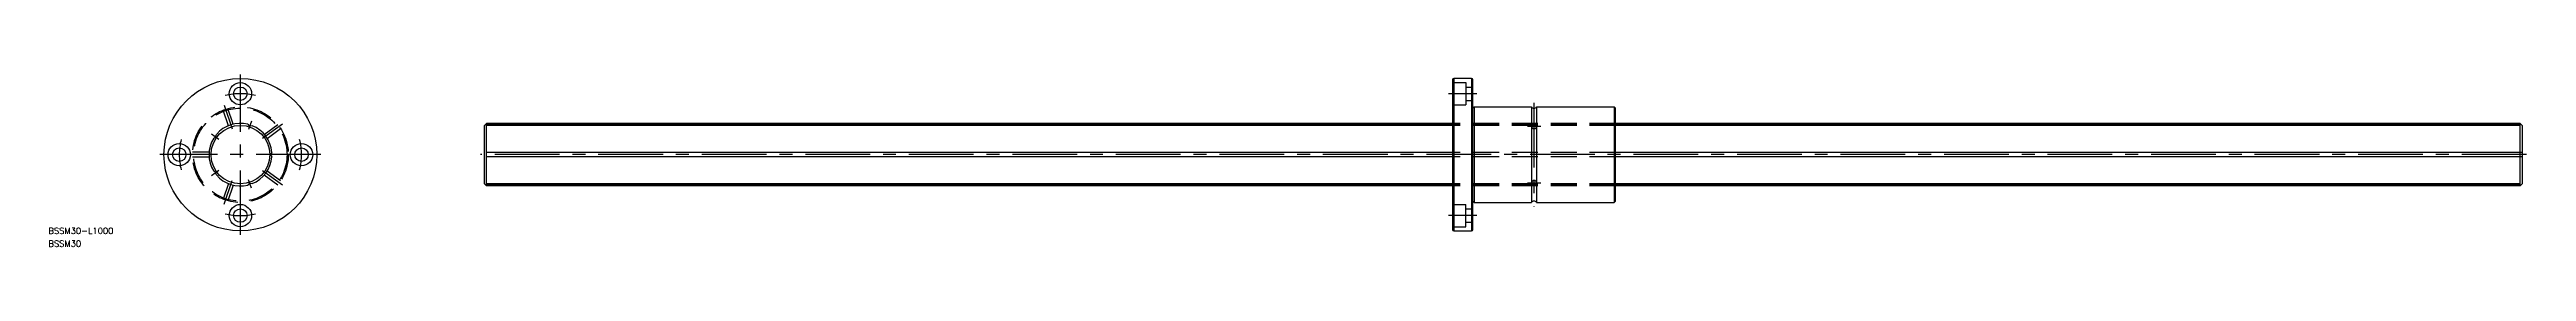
# Model space of a CAD drawing. Extents: x -94 to 1122, y -45 to 40.
import ezdxf

# ---------------------------------------------------------------- set-up
doc = ezdxf.new("R2010")
doc.units = 0
doc.linetypes.add('CENTER', pattern=[50.8, 31.75, -6.35, 6.35, -6.35])
doc.linetypes.add('DASHED', pattern=[19.05, 12.7, -6.35])
doc.layers.get('0').update_dxf_attribs({"linetype": 'CONTINUOUS'})
doc.layers.add('CENTER', color=1, linetype='CENTER')
doc.styles.get("Standard").update_dxf_attribs({"font": 'txt.shx', "height": 3, "bigfont": 'bigfont.shx'})

msp = doc.modelspace()

# ---------------------------------------------------------------- linework, layer by layer
at = {"color": 7, "linetype": 'CONTINUOUS'}
for p, q in [((594.8, 36.9), (594.8, -36.9)), ((595.4, 37.5), (595.4, -37.5)), ((604.2, 37.5), (595.4, 37.5)), ((604.2, 37.5), (604.2, -37.5)), ((604.8, -36.9), (604.8, 36.9)), ((119.8, 14.4), (120.8, 15.4)), ((119.8, -14.4), (119.8, 14.4)), ((594.8, 15.4), (120.8, 15.4)), ((120.8, -15.4), (120.8, 15.4)), ((594.8, 15), (120.8, 15)), ((594.8, 14.3), (120.8, 14.3)), ((604.8, 22.9), (605.4, 23.5)), ((604.8, -22.9), (604.8, 22.9)), ((605.4, 23.5), (605.4, -23.5)), ((605.4, 23.5), (633.5, 23.5)), ((633.5, 23.5), (633.5, -23.5)), ((636.1, 23.5), (636.1, -23.5)), ((636.1, 23.5), (674.2, 23.5)), ((674.2, 23.5), (674.2, -23.5)), ((674.8, 22.9), (674.2, 23.5)), ((674.8, -22.9), (674.8, 22.9)), ((1118.8, 15.4), (674.8, 15.4)), ((1118.8, 15), (674.8, 15)), ((1118.8, 14.3), (674.8, 14.3)), ((1118.8, 15.4), (1119.8, 14.4)), ((1118.8, -15.4), (1118.8, 15.4)), ((1119.8, 14.4), (1119.8, -14.4)), ((-16.5, 1.2), (-23.5, 1.2)), ((594.8, 1.1), (120.8, 1.1)), ((1119.8, 1.1), (674.8, 1.1)), ((-16.5, -1.2), (-23.5, -1.2)), ((594.8, -1.1), (120.8, -1.1)), ((1119.8, -1.1), (674.8, -1.1)), ((119.8, -14.4), (120.8, -15.4)), ((594.8, -14.3), (120.8, -14.3)), ((594.8, -15), (120.8, -15)), ((594.8, -15.4), (120.8, -15.4)), ((605.4, -23.5), (604.8, -22.9)), ((605.4, -23.5), (633.5, -23.5)), ((636.1, -23.5), (674.2, -23.5)), ((674.2, -23.5), (674.8, -22.9)), ((1118.8, -14.3), (674.8, -14.3)), ((1118.8, -15), (674.8, -15)), ((1118.8, -15.4), (674.8, -15.4)), ((1119.8, -14.4), (1118.8, -15.4)), ((595.4, -37.5), (604.2, -37.5))]:
    msp.add_line(p, q, dxfattribs=at)
at = {"color": 3, "linetype": 'DASHED'}
for p, q in [((594.8, 35.5), (601.3, 35.5)), ((594.8, 24.5), (601.3, 24.5)), ((601.3, 35.5), (601.3, 24.5)), ((601.3, 33.3), (604.8, 33.3)), ((601.3, 26.7), (604.8, 26.7)), ((-5.9, 14.2), (-8.4, 21.9)), ((-3.6, 15), (-6.1, 22.7)), ((11.7, 10), (18.3, 14.8)), ((13.2, 8), (19.7, 12.8)), ((674.8, 15.4), (594.8, 15.4)), ((674.8, 15), (594.8, 15)), ((674.8, 14.3), (594.8, 14.3)), ((-15.3, 1.2), (-23.5, 1.2)), ((674.8, 1.1), (594.8, 1.1)), ((-15.3, -1.2), (-23.5, -1.2)), ((11.7, -10), (18.3, -14.8)), ((13.2, -8), (19.7, -12.8)), ((674.8, -1.1), (594.8, -1.1)), ((-5.9, -14.2), (-8.4, -21.9)), ((-3.6, -15), (-6.1, -22.7)), ((674.8, -14.3), (594.8, -14.3)), ((674.8, -15), (594.8, -15)), ((674.8, -15.4), (594.8, -15.4)), ((594.8, -24.5), (601.3, -24.5)), ((594.8, -35.5), (601.3, -35.5)), ((601.3, -35.5), (601.3, -24.5)), ((601.3, -26.7), (604.8, -26.7)), ((601.3, -33.3), (604.8, -33.3))]:
    msp.add_line(p, q, dxfattribs=at)
at = {"color": 7, "linetype": 'CONTINUOUS'}
for points in [[(633.6, 13.8, 0), (633.6, 13.7, 0), (633.6, 13.7, 0), (633.6, 13.6, 0), (633.6, 13.6, 0), (633.6, 13.5, 0), (633.6, 13.5, 0), (633.7, 13.5, 0), (633.7, 13.4, 0), (633.7, 13.4, 0), (633.7, 13.3, 0), (633.8, 13.3, 0), (633.8, 13.2, 0), (633.8, 13.2, 0), (633.9, 13.2, 0), (633.9, 13.1, 0), (633.9, 13.1, 0), (634, 13, 0), (634, 13, 0), (634.1, 13, 0), (634.1, 13, 0), (634.2, 12.9, 0), (634.2, 12.9, 0), (634.3, 12.9, 0), (634.4, 12.9, 0), (634.4, 12.8, 0), (634.5, 12.8, 0), (634.5, 12.8, 0), (634.6, 12.8, 0), (634.6, 12.8, 0), (634.7, 12.8, 0), (634.8, 12.8, 0), (634.8, 12.8, 0), (634.9, 12.8, 0), (635, 12.8, 0), (635, 12.8, 0), (635.1, 12.8, 0), (635.1, 12.8, 0), (635.2, 12.8, 0), (635.3, 12.8, 0), (635.3, 12.9, 0), (635.4, 12.9, 0), (635.4, 12.9, 0), (635.5, 12.9, 0), (635.5, 13, 0), (635.6, 13, 0), (635.6, 13, 0), (635.7, 13, 0), (635.7, 13.1, 0), (635.8, 13.1, 0), (635.8, 13.2, 0), (635.8, 13.2, 0), (635.9, 13.2, 0), (635.9, 13.3, 0), (635.9, 13.3, 0), (636, 13.4, 0), (636, 13.4, 0), (636, 13.5, 0), (636, 13.5, 0), (636, 13.5, 0), (636.1, 13.6, 0), (636.1, 13.6, 0), (636.1, 13.7, 0), (636.1, 13.7, 0), (636.1, 13.8, 0), (636.1, 13.8, 0), (636.1, 13.9, 0), (636.1, 13.9, 0), (636.1, 14, 0), (636, 14, 0), (636, 14.1, 0), (636, 14.1, 0), (636, 14.2, 0), (636, 14.2, 0), (635.9, 14.3, 0), (635.9, 14.3, 0), (635.9, 14.4, 0), (635.8, 14.4, 0), (635.8, 14.4, 0), (635.8, 14.5, 0), (635.7, 14.5, 0), (635.7, 14.5, 0), (635.6, 14.6, 0), (635.6, 14.6, 0), (635.5, 14.6, 0), (635.5, 14.7, 0), (635.4, 14.7, 0), (635.4, 14.7, 0), (635.3, 14.7, 0), (635.3, 14.7, 0), (635.2, 14.8, 0), (635.1, 14.8, 0), (635.1, 14.8, 0), (635, 14.8, 0), (635, 14.8, 0), (634.9, 14.8, 0), (634.8, 14.8, 0), (634.8, 14.8, 0), (634.7, 14.8, 0), (634.6, 14.8, 0), (634.6, 14.8, 0), (634.5, 14.8, 0), (634.5, 14.8, 0), (634.4, 14.7, 0), (634.4, 14.7, 0), (634.3, 14.7, 0), (634.2, 14.7, 0), (634.2, 14.7, 0), (634.1, 14.6, 0), (634.1, 14.6, 0), (634, 14.6, 0), (634, 14.5, 0), (633.9, 14.5, 0), (633.9, 14.5, 0), (633.9, 14.4, 0), (633.8, 14.4, 0), (633.8, 14.4, 0), (633.8, 14.3, 0), (633.7, 14.3, 0), (633.7, 14.2, 0), (633.7, 14.2, 0), (633.7, 14.1, 0), (633.6, 14.1, 0), (633.6, 14, 0), (633.6, 14, 0), (633.6, 13.9, 0), (633.6, 13.9, 0), (633.6, 13.8, 0), (633.6, 13.8, 0)], [(633.6, -13.8, 0), (633.6, -13.8, 0), (633.6, -13.9, 0), (633.6, -13.9, 0), (633.6, -14, 0), (633.6, -14, 0), (633.6, -14.1, 0), (633.7, -14.1, 0), (633.7, -14.2, 0), (633.7, -14.2, 0), (633.7, -14.3, 0), (633.8, -14.3, 0), (633.8, -14.4, 0), (633.8, -14.4, 0), (633.9, -14.4, 0), (633.9, -14.5, 0), (633.9, -14.5, 0), (634, -14.5, 0), (634, -14.6, 0), (634.1, -14.6, 0), (634.1, -14.6, 0), (634.2, -14.7, 0), (634.2, -14.7, 0), (634.3, -14.7, 0), (634.4, -14.7, 0), (634.4, -14.7, 0), (634.5, -14.8, 0), (634.5, -14.8, 0), (634.6, -14.8, 0), (634.6, -14.8, 0), (634.7, -14.8, 0), (634.8, -14.8, 0), (634.8, -14.8, 0), (634.9, -14.8, 0), (635, -14.8, 0), (635, -14.8, 0), (635.1, -14.8, 0), (635.1, -14.8, 0), (635.2, -14.8, 0), (635.3, -14.7, 0), (635.3, -14.7, 0), (635.4, -14.7, 0), (635.4, -14.7, 0), (635.5, -14.7, 0), (635.5, -14.6, 0), (635.6, -14.6, 0), (635.6, -14.6, 0), (635.7, -14.5, 0), (635.7, -14.5, 0), (635.8, -14.5, 0), (635.8, -14.4, 0), (635.8, -14.4, 0), (635.9, -14.4, 0), (635.9, -14.3, 0), (635.9, -14.3, 0), (636, -14.2, 0), (636, -14.2, 0), (636, -14.1, 0), (636, -14.1, 0), (636, -14, 0), (636.1, -14, 0), (636.1, -13.9, 0), (636.1, -13.9, 0), (636.1, -13.8, 0), (636.1, -13.8, 0), (636.1, -13.7, 0), (636.1, -13.7, 0), (636.1, -13.6, 0), (636.1, -13.6, 0), (636, -13.5, 0), (636, -13.5, 0), (636, -13.5, 0), (636, -13.4, 0), (636, -13.4, 0), (635.9, -13.3, 0), (635.9, -13.3, 0), (635.9, -13.2, 0), (635.8, -13.2, 0), (635.8, -13.2, 0), (635.8, -13.1, 0), (635.7, -13.1, 0), (635.7, -13, 0), (635.6, -13, 0), (635.6, -13, 0), (635.5, -13, 0), (635.5, -12.9, 0), (635.4, -12.9, 0), (635.4, -12.9, 0), (635.3, -12.9, 0), (635.3, -12.8, 0), (635.2, -12.8, 0), (635.1, -12.8, 0), (635.1, -12.8, 0), (635, -12.8, 0), (635, -12.8, 0), (634.9, -12.8, 0), (634.8, -12.8, 0), (634.8, -12.8, 0), (634.7, -12.8, 0), (634.6, -12.8, 0), (634.6, -12.8, 0), (634.5, -12.8, 0), (634.5, -12.8, 0), (634.4, -12.8, 0), (634.4, -12.9, 0), (634.3, -12.9, 0), (634.2, -12.9, 0), (634.2, -12.9, 0), (634.1, -13, 0), (634.1, -13, 0), (634, -13, 0), (634, -13, 0), (633.9, -13.1, 0), (633.9, -13.1, 0), (633.9, -13.2, 0), (633.8, -13.2, 0), (633.8, -13.2, 0), (633.8, -13.3, 0), (633.7, -13.3, 0), (633.7, -13.4, 0), (633.7, -13.4, 0), (633.7, -13.5, 0), (633.6, -13.5, 0), (633.6, -13.5, 0), (633.6, -13.6, 0), (633.6, -13.6, 0), (633.6, -13.7, 0), (633.6, -13.7, 0), (633.6, -13.8, 0)]]:
    msp.add_polyline3d(points, dxfattribs=at)
for centre, radius in [((0, 0), 37.5), ((0, 30), 5.5), ((0, 30), 3.3), ((0, 0), 14.4), ((-30, 0), 5.5), ((-30, 0), 3.3), ((30, 0), 5.5), ((30, 0), 3.3), ((0, -30), 5.5), ((0, -30), 3.3)]:
    msp.add_circle(centre, radius, dxfattribs=at)
at = {"color": 3, "linetype": 'DASHED'}
for radius in [23.5, 22.9]:
    msp.add_circle((0, 0), radius, dxfattribs=at)
at = {"color": 7, "linetype": 'CONTINUOUS'}
for centre, radius, start, end in [((595.4, 36.9), 0.6, 90, 180), ((604.2, 36.9), 0.6, 0, 90), ((0, 0), 15.4, 76.2344, 139.7656), ((5.2, 16.2), 1.99, 217.0514, 286.9486), ((0, 0), 15.4, 4.2344, 67.7656), ((634.8, 24.6), 1.71, 220.4497, 319.5503), ((0, 0), 15.4, 148.2344, 211.7656), ((-13.7, 10), 1.99, 289.0514, 358.9486), ((17, 0), 1.99, 145.0514, 214.9486), ((-13.7, -10), 1.99, 1.0514, 70.9486), ((0, 0), 15.4, 220.2344, 283.7656), ((0, 0), 15.4, 292.2344, 355.7656), ((5.2, -16.2), 1.99, 73.0514, 142.9486), ((634.8, -24.6), 1.71, 40.4497, 139.5503), ((595.4, -36.9), 0.6, 180, 270), ((604.2, -36.9), 0.6, 270, 0)]:
    msp.add_arc(centre, radius, start, end, dxfattribs=at)
at = {"layer": 'CENTER', "color": 1, "linetype": 'CENTER'}
for p, q in [((0, -39.5), (0, 39.5)), ((606.8, 30), (592.8, 30)), ((634.8, 25.5), (634.8, -25.5)), ((-7.9, 24.3), (-4.1, 12.7)), ((5.4, 16.5), (4, 12.4)), ((20.6, 15), (10.8, 7.9)), ((638.1, 13.8), (631.6, 13.8)), ((39.5, 0), (-39.5, 0)), ((-14.1, 10.2), (-10.5, 7.6)), ((1121.8, 0), (117.8, 0)), ((-14.1, -10.2), (-10.5, -7.6)), ((20.6, -15), (10.8, -7.9)), ((-7.9, -24.3), (-4.1, -12.7)), ((5.4, -16.5), (4, -12.4)), ((631.6, -13.8), (638.1, -13.8)), ((606.8, -30), (592.8, -30))]:
    msp.add_line(p, q, dxfattribs=at)
for start, end in [(75.6385, 104.3615), (165.6385, 194.3615), (345.6385, 14.3615), (255.6385, 284.3615)]:
    msp.add_arc((0, 0), 30, start, end, dxfattribs=at)

# ---------------------------------------------------------------- texts
at = {"color": 7, "linetype": 'CONTINUOUS'}
for s, p in [('BSSM30-L1000', (-94.2, -39)), ('BSSM30', (-94.2, -45.3))]:
    msp.add_text(s, height=3, dxfattribs=at).set_placement(p)

doc.saveas('drawing.dxf')
